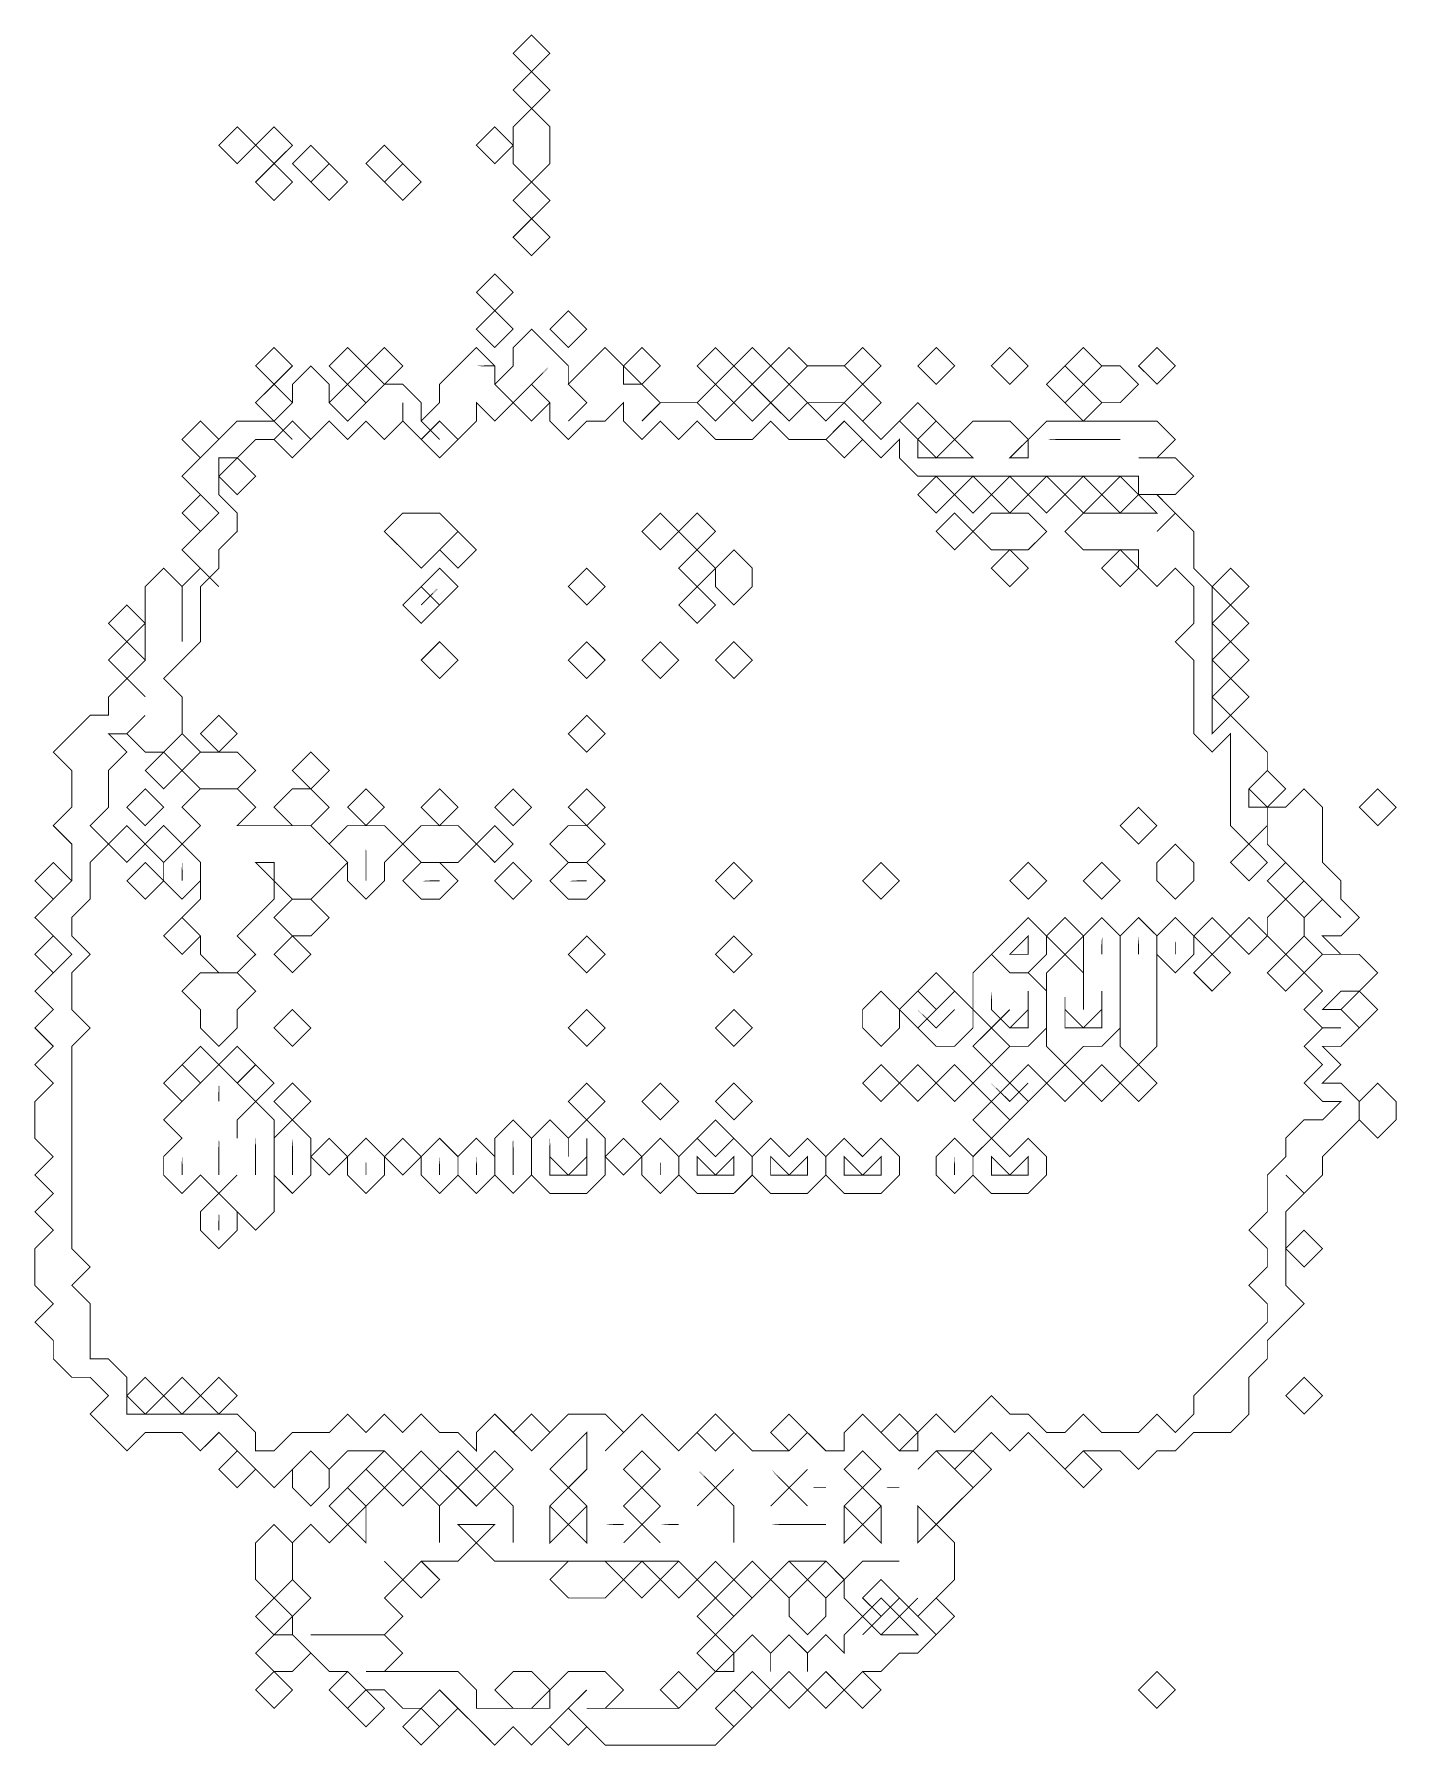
# Model space of a CAD drawing. Header units: metres. Extents: x 0 to 4952, y -4952 to 0.
# Drawn here: x 2151 to 2868, y -2849 to -1947 of the extents above; entities that cross this region are included whole.
import ezdxf

# ---------------------------------------------------------------- set-up
doc = ezdxf.new("R2010")
doc.units = ezdxf.units.M
for name, color, linetype in [('conductor', 1, 'Continuous'), ('dielectric', 8, 'Continuous'), ('substrate', 5, 'Continuous')]:
    doc.layers.add(name, color=color, linetype=linetype)

msp = doc.modelspace()

# ---------------------------------------------------------------- linework, layer by layer
at = {"layer": 'conductor', "const_width": 0.5}
for points in [[(2306.09, -2025.1)], [(2344.85, -2025.1)], [(2393.29, -2083.23)], [(2422.36, -2121.99), (2412.67, -2131.68), (2402.98, -2141.37), (2393.29, -2151.06), (2383.61, -2141.37), (2383.61, -2151.06), (2373.92, -2160.75), (2364.23, -2151.06), (2354.54, -2160.75), (2344.85, -2151.06), (2344.85, -2141.37), (2344.85, -2151.06), (2335.16, -2160.75), (2325.47, -2151.06), (2315.78, -2160.75), (2306.09, -2151.06), (2296.4, -2160.75), (2286.71, -2151.06), (2277.02, -2160.75), (2267.33, -2160.75), (2257.64, -2170.44), (2247.95, -2170.44), (2247.95, -2180.13), (2247.95, -2189.82), (2257.64, -2199.51), (2257.64, -2209.2), (2247.95, -2218.88), (2247.95, -2228.57), (2238.26, -2238.26), (2238.26, -2247.95), (2238.26, -2257.64), (2238.26, -2267.33), (2228.57, -2277.02), (2218.88, -2286.71), (2228.57, -2296.4), (2228.57, -2306.09), (2228.57, -2315.78), (2218.88, -2325.47), (2209.2, -2325.47), (2199.51, -2315.78), (2209.2, -2306.09), (2199.51, -2315.78), (2189.82, -2315.78), (2199.51, -2325.47), (2189.82, -2335.16), (2189.82, -2344.85), (2189.82, -2354.54), (2180.13, -2364.23), (2189.82, -2373.92), (2180.13, -2383.61), (2180.13, -2393.29), (2180.13, -2402.98), (2170.44, -2412.67), (2170.44, -2422.36), (2180.13, -2432.05), (2170.44, -2441.74), (2170.44, -2451.43), (2170.44, -2461.12), (2180.13, -2470.81), (2170.44, -2480.5), (2170.44, -2490.19), (2170.44, -2499.88), (2170.44, -2509.57), (2170.44, -2519.26), (2170.44, -2528.95), (2170.44, -2538.64), (2170.44, -2548.33), (2170.44, -2558.02), (2170.44, -2567.71), (2170.44, -2577.39), (2170.44, -2587.08), (2180.13, -2596.77), (2170.44, -2606.46), (2180.13, -2616.15), (2180.13, -2625.84), (2180.13, -2635.53), (2180.13, -2645.22), (2189.82, -2645.22), (2199.51, -2654.91), (2199.51, -2664.6), (2199.51, -2674.29), (2209.2, -2674.29), (2218.88, -2674.29), (2228.57, -2674.29), (2238.26, -2674.29), (2247.95, -2674.29), (2257.64, -2674.29), (2267.33, -2683.98), (2267.33, -2693.67), (2277.02, -2693.67), (2286.71, -2683.98), (2296.4, -2683.98), (2306.09, -2683.98), (2315.78, -2674.29), (2325.47, -2683.98), (2335.16, -2674.29), (2344.85, -2683.98), (2354.54, -2674.29), (2364.23, -2683.98), (2373.92, -2683.98), (2383.61, -2693.67), (2383.61, -2683.98), (2393.29, -2674.29), (2402.98, -2683.98), (2412.67, -2693.67), (2422.36, -2683.98), (2432.05, -2674.29), (2441.74, -2674.29), (2451.43, -2674.29), (2461.12, -2683.98), (2451.43, -2693.67), (2461.12, -2683.98), (2470.81, -2674.29), (2480.5, -2683.98), (2490.19, -2693.67), (2499.88, -2683.98), (2509.57, -2693.67), (2519.26, -2683.98), (2528.95, -2693.67), (2538.64, -2693.67), (2548.33, -2693.67), (2558.02, -2683.98), (2567.71, -2693.67), (2577.39, -2693.67), (2577.39, -2683.98), (2587.08, -2674.29), (2596.77, -2683.98), (2606.46, -2693.67), (2616.15, -2693.67), (2616.15, -2683.98), (2625.84, -2674.29), (2635.53, -2683.98), (2645.22, -2674.29), (2654.91, -2664.6), (2664.6, -2674.29), (2674.29, -2674.29), (2683.98, -2683.98), (2693.67, -2683.98), (2703.36, -2674.29), (2713.05, -2683.98), (2722.74, -2683.98), (2732.43, -2683.98), (2742.12, -2674.29), (2751.8, -2683.98), (2761.49, -2674.29), (2761.49, -2664.6), (2771.18, -2654.91), (2780.87, -2645.22), (2790.56, -2635.53), (2800.25, -2625.84), (2800.25, -2616.15), (2790.56, -2606.46), (2800.25, -2596.77), (2800.25, -2587.08), (2790.56, -2577.39), (2800.25, -2567.71), (2800.25, -2558.02), (2800.25, -2548.33), (2809.94, -2538.64), (2809.94, -2528.95), (2819.63, -2519.26), (2829.32, -2519.26), (2839.01, -2509.57), (2829.32, -2509.57), (2819.63, -2499.88), (2829.32, -2490.19), (2819.63, -2480.5), (2829.32, -2470.81), (2839.01, -2470.81), (2829.32, -2470.81), (2819.63, -2461.12), (2829.32, -2451.43), (2819.63, -2441.74), (2829.32, -2432.05), (2839.01, -2432.05), (2829.32, -2432.05), (2819.63, -2422.36), (2819.63, -2412.67), (2829.32, -2402.98), (2839.01, -2412.67), (2829.32, -2402.98), (2819.63, -2393.29), (2809.94, -2383.61), (2800.25, -2373.92), (2800.25, -2364.23), (2800.25, -2354.54), (2800.25, -2364.23), (2790.56, -2373.92), (2780.87, -2364.23), (2780.87, -2354.54), (2780.87, -2344.85), (2780.87, -2335.16), (2780.87, -2325.47), (2780.87, -2315.78), (2771.18, -2325.47), (2761.49, -2315.78), (2761.49, -2306.09), (2761.49, -2296.4), (2761.49, -2286.71), (2761.49, -2277.02), (2751.8, -2267.33), (2761.49, -2257.64), (2761.49, -2247.95), (2761.49, -2238.26), (2751.8, -2228.57), (2742.12, -2238.26), (2732.43, -2228.57), (2732.43, -2218.88), (2722.74, -2218.88), (2713.05, -2218.88), (2703.36, -2218.88), (2693.67, -2209.2), (2703.36, -2199.51), (2713.05, -2199.51), (2722.74, -2199.51), (2732.43, -2199.51), (2742.12, -2199.51), (2732.43, -2189.82), (2732.43, -2180.13), (2722.74, -2180.13), (2713.05, -2180.13), (2703.36, -2180.13), (2693.67, -2180.13), (2683.98, -2180.13), (2674.29, -2180.13), (2664.6, -2180.13), (2654.91, -2180.13), (2645.22, -2180.13), (2635.53, -2180.13), (2625.84, -2180.13), (2616.15, -2180.13), (2606.46, -2170.44), (2606.46, -2160.75), (2596.77, -2170.44), (2587.08, -2160.75), (2577.39, -2151.06), (2567.71, -2160.75), (2558.02, -2160.75), (2548.33, -2160.75), (2538.64, -2151.06), (2528.95, -2160.75), (2519.26, -2160.75), (2509.57, -2160.75), (2499.88, -2151.06), (2490.19, -2160.75), (2480.5, -2151.06), (2470.81, -2160.75), (2461.12, -2151.06), (2461.12, -2141.37), (2451.43, -2151.06), (2441.74, -2151.06), (2432.05, -2160.75), (2422.36, -2151.06), (2422.36, -2141.37), (2412.67, -2131.68)], [(2383.61, -2121.99), (2393.29, -2121.99)], [(2402.98, -2141.37), (2412.67, -2131.68), (2422.36, -2141.37), (2412.67, -2151.06)], [(2277.02, -2160.75), (2286.71, -2151.06), (2296.4, -2160.75), (2286.71, -2170.44)], [(2354.54, -2160.75), (2364.23, -2151.06), (2373.92, -2160.75), (2364.23, -2170.44)], [(2567.71, -2160.75), (2577.39, -2151.06), (2587.08, -2160.75), (2577.39, -2170.44)], [(2625.84, -2160.75)], [(2645.22, -2160.75)], [(2664.6, -2160.75)], [(2683.98, -2160.75), (2693.67, -2160.75), (2703.36, -2160.75), (2713.05, -2160.75), (2722.74, -2160.75), (2713.05, -2160.75), (2703.36, -2160.75), (2693.67, -2160.75)], [(2742.12, -2160.75)], [(2247.95, -2180.13), (2257.64, -2170.44), (2267.33, -2180.13), (2257.64, -2189.82)], [(2616.15, -2189.82), (2625.84, -2180.13), (2635.53, -2189.82), (2625.84, -2199.51)], [(2635.53, -2189.82), (2645.22, -2180.13), (2654.91, -2189.82), (2645.22, -2199.51)], [(2654.91, -2189.82), (2664.6, -2180.13), (2674.29, -2189.82), (2664.6, -2199.51)], [(2674.29, -2189.82), (2683.98, -2180.13), (2693.67, -2189.82), (2683.98, -2199.51)], [(2693.67, -2189.82), (2703.36, -2180.13), (2713.05, -2189.82), (2703.36, -2199.51)], [(2713.05, -2189.82), (2722.74, -2180.13), (2732.43, -2189.82), (2722.74, -2199.51)], [(2335.16, -2209.2), (2344.85, -2199.51), (2354.54, -2199.51), (2364.23, -2199.51), (2373.92, -2209.2), (2364.23, -2218.88), (2354.54, -2228.57), (2344.85, -2218.88)], [(2470.81, -2209.2), (2480.5, -2199.51), (2490.19, -2209.2), (2480.5, -2218.88)], [(2490.19, -2209.2), (2499.88, -2199.51), (2509.57, -2209.2), (2499.88, -2218.88)], [(2625.84, -2209.2), (2635.53, -2199.51), (2645.22, -2209.2), (2635.53, -2218.88)], [(2645.22, -2209.2), (2654.91, -2199.51), (2664.6, -2199.51), (2674.29, -2199.51), (2683.98, -2209.2), (2674.29, -2218.88), (2664.6, -2218.88), (2654.91, -2218.88)], [(2364.23, -2218.88), (2373.92, -2209.2), (2383.61, -2218.88), (2373.92, -2228.57)], [(2490.19, -2228.57), (2499.88, -2218.88), (2509.57, -2228.57), (2499.88, -2238.26)], [(2509.57, -2228.57), (2519.26, -2218.88), (2528.95, -2228.57), (2528.95, -2238.26), (2519.26, -2247.95), (2509.57, -2238.26)], [(2654.91, -2228.57), (2664.6, -2218.88), (2674.29, -2228.57), (2664.6, -2238.26)], [(2713.05, -2228.57), (2722.74, -2218.88), (2732.43, -2228.57), (2722.74, -2238.26)], [(2354.54, -2238.26), (2364.23, -2228.57), (2373.92, -2238.26), (2364.23, -2247.95)], [(2432.05, -2238.26), (2441.74, -2228.57), (2451.43, -2238.26), (2441.74, -2247.95)], [(2344.85, -2247.95), (2354.54, -2238.26), (2364.23, -2247.95), (2354.54, -2257.64)], [(2490.19, -2247.95), (2499.88, -2238.26), (2509.57, -2247.95), (2499.88, -2257.64)], [(2780.87, -2238.26)], [(2354.54, -2277.02), (2364.23, -2267.33), (2373.92, -2277.02), (2364.23, -2286.71)], [(2432.05, -2277.02), (2441.74, -2267.33), (2451.43, -2277.02), (2441.74, -2286.71)], [(2470.81, -2277.02), (2480.5, -2267.33), (2490.19, -2277.02), (2480.5, -2286.71)], [(2509.57, -2277.02), (2519.26, -2267.33), (2528.95, -2277.02), (2519.26, -2286.71)], [(2238.26, -2315.78), (2247.95, -2306.09), (2257.64, -2315.78), (2247.95, -2325.47)], [(2432.05, -2315.78), (2441.74, -2306.09), (2451.43, -2315.78), (2441.74, -2325.47)], [(2218.88, -2325.47), (2228.57, -2315.78), (2238.26, -2325.47), (2228.57, -2335.16)], [(2209.2, -2335.16), (2218.88, -2325.47), (2228.57, -2335.16), (2218.88, -2344.85)], [(2228.57, -2335.16), (2238.26, -2325.47), (2247.95, -2325.47), (2257.64, -2325.47), (2267.33, -2335.16), (2257.64, -2344.85), (2247.95, -2344.85), (2238.26, -2344.85)], [(2286.71, -2335.16), (2296.4, -2325.47), (2306.09, -2335.16), (2296.4, -2344.85)], [(2199.51, -2354.54), (2209.2, -2344.85), (2218.88, -2354.54), (2209.2, -2364.23)], [(2228.57, -2354.54), (2238.26, -2344.85), (2247.95, -2344.85), (2257.64, -2344.85), (2267.33, -2354.54), (2257.64, -2364.23), (2267.33, -2364.23), (2277.02, -2364.23), (2286.71, -2364.23), (2296.4, -2364.23), (2306.09, -2373.92), (2315.78, -2383.61), (2306.09, -2393.29), (2296.4, -2402.98), (2286.71, -2402.98), (2277.02, -2393.29), (2277.02, -2383.61), (2267.33, -2383.61), (2277.02, -2393.29), (2277.02, -2402.98), (2267.33, -2412.67), (2257.64, -2422.36), (2267.33, -2432.05), (2257.64, -2441.74), (2247.95, -2441.74), (2238.26, -2432.05), (2238.26, -2422.36), (2228.57, -2412.67), (2238.26, -2402.98), (2238.26, -2393.29), (2238.26, -2383.61), (2228.57, -2373.92), (2238.26, -2364.23)], [(2277.02, -2354.54), (2286.71, -2344.85), (2296.4, -2344.85), (2306.09, -2354.54), (2296.4, -2364.23), (2286.71, -2364.23)], [(2315.78, -2354.54), (2325.47, -2344.85), (2335.16, -2354.54), (2325.47, -2364.23)], [(2354.54, -2354.54), (2364.23, -2344.85), (2373.92, -2354.54), (2364.23, -2364.23)], [(2393.29, -2354.54), (2402.98, -2344.85), (2412.67, -2354.54), (2402.98, -2364.23)], [(2432.05, -2354.54), (2441.74, -2344.85), (2451.43, -2354.54), (2441.74, -2364.23)], [(2722.74, -2364.23), (2732.43, -2354.54), (2742.12, -2364.23), (2732.43, -2373.92)], [(2189.82, -2373.92), (2199.51, -2364.23), (2209.2, -2373.92), (2199.51, -2383.61)], [(2209.2, -2373.92), (2218.88, -2364.23), (2228.57, -2373.92), (2218.88, -2383.61)], [(2306.09, -2373.92), (2315.78, -2364.23), (2325.47, -2364.23), (2335.16, -2364.23), (2344.85, -2373.92), (2335.16, -2383.61), (2335.16, -2393.29), (2325.47, -2402.98), (2315.78, -2393.29), (2315.78, -2383.61)], [(2344.85, -2373.92), (2354.54, -2364.23), (2364.23, -2364.23), (2373.92, -2364.23), (2383.61, -2373.92), (2373.92, -2383.61), (2364.23, -2383.61), (2354.54, -2383.61)], [(2383.61, -2373.92), (2393.29, -2364.23), (2402.98, -2373.92), (2393.29, -2383.61)], [(2422.36, -2373.92), (2432.05, -2364.23), (2441.74, -2364.23), (2451.43, -2373.92), (2441.74, -2383.61), (2432.05, -2383.61)], [(2218.88, -2383.61), (2228.57, -2373.92), (2238.26, -2383.61), (2238.26, -2393.29), (2228.57, -2402.98), (2218.88, -2393.29)], [(2742.12, -2383.61), (2751.8, -2373.92), (2761.49, -2383.61), (2761.49, -2393.29), (2751.8, -2402.98), (2742.12, -2393.29)], [(2780.87, -2383.61), (2790.56, -2373.92), (2800.25, -2383.61), (2790.56, -2393.29)], [(2199.51, -2393.29), (2209.2, -2383.61), (2218.88, -2393.29), (2209.2, -2402.98)], [(2344.85, -2393.29), (2354.54, -2383.61), (2364.23, -2383.61), (2373.92, -2393.29), (2364.23, -2402.98), (2354.54, -2402.98)], [(2393.29, -2393.29), (2402.98, -2383.61), (2412.67, -2393.29), (2402.98, -2402.98)], [(2422.36, -2393.29), (2432.05, -2383.61), (2441.74, -2383.61), (2451.43, -2393.29), (2441.74, -2402.98), (2432.05, -2402.98)], [(2509.57, -2393.29), (2519.26, -2383.61), (2528.95, -2393.29), (2519.26, -2402.98)], [(2587.08, -2393.29), (2596.77, -2383.61), (2606.46, -2393.29), (2596.77, -2402.98)], [(2664.6, -2393.29), (2674.29, -2383.61), (2683.98, -2393.29), (2674.29, -2402.98)], [(2703.36, -2393.29), (2713.05, -2383.61), (2722.74, -2393.29), (2713.05, -2402.98)], [(2800.25, -2393.29), (2809.94, -2383.61), (2819.63, -2393.29), (2809.94, -2402.98)], [(2277.02, -2412.67), (2286.71, -2402.98), (2296.4, -2402.98), (2306.09, -2412.67), (2296.4, -2422.36), (2286.71, -2422.36)], [(2800.25, -2412.67), (2809.94, -2402.98), (2819.63, -2412.67), (2819.63, -2422.36), (2809.94, -2432.05), (2800.25, -2422.36)], [(2218.88, -2422.36), (2228.57, -2412.67), (2238.26, -2422.36), (2228.57, -2432.05)], [(2664.6, -2422.36), (2674.29, -2412.67), (2683.98, -2422.36), (2683.98, -2432.05), (2674.29, -2441.74), (2664.6, -2441.74), (2654.91, -2432.05)], [(2683.98, -2422.36), (2693.67, -2412.67), (2703.36, -2422.36), (2693.67, -2432.05)], [(2703.36, -2422.36), (2713.05, -2412.67), (2722.74, -2422.36), (2722.74, -2432.05), (2722.74, -2441.74), (2722.74, -2451.43), (2722.74, -2461.12), (2722.74, -2470.81), (2713.05, -2480.5), (2703.36, -2480.5), (2693.67, -2490.19), (2683.98, -2480.5), (2683.98, -2470.81), (2683.98, -2461.12), (2683.98, -2451.43), (2683.98, -2441.74), (2693.67, -2432.05), (2703.36, -2441.74), (2703.36, -2451.43), (2703.36, -2461.12), (2703.36, -2451.43), (2703.36, -2441.74), (2703.36, -2432.05)], [(2722.74, -2422.36), (2732.43, -2412.67), (2742.12, -2422.36), (2742.12, -2432.05), (2742.12, -2441.74), (2742.12, -2451.43), (2742.12, -2461.12), (2742.12, -2470.81), (2742.12, -2480.5), (2732.43, -2490.19), (2722.74, -2480.5), (2722.74, -2470.81), (2722.74, -2461.12), (2722.74, -2451.43), (2722.74, -2441.74), (2722.74, -2432.05)], [(2742.12, -2422.36), (2751.8, -2412.67), (2761.49, -2422.36), (2761.49, -2432.05), (2751.8, -2441.74), (2742.12, -2432.05)], [(2761.49, -2422.36), (2771.18, -2412.67), (2780.87, -2422.36), (2771.18, -2432.05)], [(2780.87, -2422.36), (2790.56, -2412.67), (2800.25, -2422.36), (2790.56, -2432.05)], [(2277.02, -2432.05), (2286.71, -2422.36), (2296.4, -2432.05), (2286.71, -2441.74)], [(2432.05, -2432.05), (2441.74, -2422.36), (2451.43, -2432.05), (2441.74, -2441.74)], [(2509.57, -2432.05), (2519.26, -2422.36), (2528.95, -2432.05), (2519.26, -2441.74)], [(2645.22, -2441.74), (2654.91, -2432.05), (2664.6, -2441.74), (2674.29, -2441.74), (2683.98, -2451.43), (2683.98, -2461.12), (2683.98, -2470.81), (2674.29, -2480.5), (2664.6, -2480.5), (2654.91, -2470.81), (2664.6, -2461.12), (2654.91, -2470.81), (2645.22, -2461.12), (2645.22, -2451.43)], [(2761.49, -2441.74), (2771.18, -2432.05), (2780.87, -2441.74), (2771.18, -2451.43)], [(2800.25, -2441.74), (2809.94, -2432.05), (2819.63, -2441.74), (2809.94, -2451.43)], [(2228.57, -2451.43), (2238.26, -2441.74), (2247.95, -2441.74), (2257.64, -2441.74), (2267.33, -2451.43), (2257.64, -2461.12), (2257.64, -2470.81), (2247.95, -2480.5), (2238.26, -2470.81), (2238.26, -2461.12)], [(2616.15, -2451.43), (2625.84, -2441.74), (2635.53, -2451.43), (2625.84, -2461.12)], [(2587.08, -2461.12), (2596.77, -2451.43), (2606.46, -2461.12), (2606.46, -2470.81), (2596.77, -2480.5), (2587.08, -2470.81)], [(2606.46, -2461.12), (2616.15, -2451.43), (2625.84, -2461.12), (2616.15, -2470.81)], [(2625.84, -2461.12), (2635.53, -2451.43), (2645.22, -2461.12), (2645.22, -2470.81), (2635.53, -2480.5), (2625.84, -2480.5), (2616.15, -2470.81)], [(2277.02, -2470.81), (2286.71, -2461.12), (2296.4, -2470.81), (2286.71, -2480.5)], [(2432.05, -2470.81), (2441.74, -2461.12), (2451.43, -2470.81), (2441.74, -2480.5)], [(2509.57, -2470.81), (2519.26, -2461.12), (2528.95, -2470.81), (2519.26, -2480.5)], [(2645.22, -2480.5), (2654.91, -2470.81), (2664.6, -2480.5), (2654.91, -2490.19)], [(2228.57, -2490.19), (2238.26, -2480.5), (2247.95, -2490.19), (2238.26, -2499.88)], [(2247.95, -2490.19), (2257.64, -2480.5), (2267.33, -2490.19), (2257.64, -2499.88)], [(2238.26, -2499.88), (2247.95, -2490.19), (2257.64, -2499.88), (2267.33, -2509.57), (2257.64, -2519.26), (2257.64, -2528.95), (2257.64, -2519.26), (2267.33, -2509.57), (2277.02, -2519.26), (2277.02, -2528.95), (2277.02, -2538.64), (2277.02, -2548.33), (2277.02, -2558.02), (2277.02, -2567.71), (2267.33, -2577.39), (2257.64, -2567.71), (2247.95, -2558.02), (2257.64, -2548.33), (2247.95, -2558.02), (2238.26, -2548.33), (2228.57, -2558.02), (2218.88, -2548.33), (2218.88, -2538.64), (2228.57, -2528.95), (2218.88, -2519.26), (2228.57, -2509.57)], [(2218.88, -2499.88), (2228.57, -2490.19), (2238.26, -2499.88), (2228.57, -2509.57)], [(2257.64, -2499.88), (2267.33, -2490.19), (2277.02, -2499.88), (2267.33, -2509.57)], [(2587.08, -2499.88), (2596.77, -2490.19), (2606.46, -2499.88), (2596.77, -2509.57)], [(2606.46, -2499.88), (2616.15, -2490.19), (2625.84, -2499.88), (2616.15, -2509.57)], [(2625.84, -2499.88), (2635.53, -2490.19), (2645.22, -2499.88), (2635.53, -2509.57)], [(2645.22, -2499.88), (2654.91, -2490.19), (2664.6, -2499.88), (2654.91, -2509.57)], [(2664.6, -2499.88), (2674.29, -2490.19), (2683.98, -2499.88), (2674.29, -2509.57)], [(2683.98, -2499.88), (2693.67, -2490.19), (2703.36, -2499.88), (2693.67, -2509.57)], [(2703.36, -2499.88), (2713.05, -2490.19), (2722.74, -2499.88), (2713.05, -2509.57)], [(2722.74, -2499.88), (2732.43, -2490.19), (2742.12, -2499.88), (2732.43, -2509.57)], [(2277.02, -2509.57), (2286.71, -2499.88), (2296.4, -2509.57), (2286.71, -2519.26)], [(2432.05, -2509.57), (2441.74, -2499.88), (2451.43, -2509.57), (2441.74, -2519.26)], [(2470.81, -2509.57), (2480.5, -2499.88), (2490.19, -2509.57), (2480.5, -2519.26)], [(2509.57, -2509.57), (2519.26, -2499.88), (2528.95, -2509.57), (2519.26, -2519.26)], [(2654.91, -2509.57), (2664.6, -2499.88), (2674.29, -2509.57), (2664.6, -2519.26)], [(2645.22, -2519.26), (2654.91, -2509.57), (2664.6, -2519.26), (2654.91, -2528.95)], [(2277.02, -2528.95), (2286.71, -2519.26), (2296.4, -2528.95), (2296.4, -2538.64), (2296.4, -2548.33), (2286.71, -2558.02), (2277.02, -2548.33), (2277.02, -2538.64)], [(2393.29, -2528.95), (2402.98, -2519.26), (2412.67, -2528.95), (2412.67, -2538.64), (2412.67, -2548.33), (2402.98, -2558.02), (2393.29, -2548.33), (2393.29, -2538.64)], [(2412.67, -2528.95), (2422.36, -2519.26), (2432.05, -2528.95), (2432.05, -2538.64), (2432.05, -2528.95), (2441.74, -2519.26), (2451.43, -2528.95), (2451.43, -2538.64), (2451.43, -2548.33), (2441.74, -2558.02), (2432.05, -2558.02), (2422.36, -2558.02), (2412.67, -2548.33), (2412.67, -2538.64)], [(2499.88, -2528.95), (2509.57, -2519.26), (2519.26, -2528.95), (2509.57, -2538.64)], [(2296.4, -2538.64), (2306.09, -2528.95), (2315.78, -2538.64), (2306.09, -2548.33)], [(2315.78, -2538.64), (2325.47, -2528.95), (2335.16, -2538.64), (2335.16, -2548.33), (2325.47, -2558.02), (2315.78, -2548.33)], [(2335.16, -2538.64), (2344.85, -2528.95), (2354.54, -2538.64), (2344.85, -2548.33)], [(2354.54, -2538.64), (2364.23, -2528.95), (2373.92, -2538.64), (2373.92, -2548.33), (2364.23, -2558.02), (2354.54, -2548.33)], [(2373.92, -2538.64), (2383.61, -2528.95), (2393.29, -2538.64), (2393.29, -2548.33), (2383.61, -2558.02), (2373.92, -2548.33)], [(2451.43, -2538.64), (2461.12, -2528.95), (2470.81, -2538.64), (2461.12, -2548.33)], [(2470.81, -2538.64), (2480.5, -2528.95), (2490.19, -2538.64), (2490.19, -2548.33), (2480.5, -2558.02), (2470.81, -2548.33)], [(2490.19, -2538.64), (2499.88, -2528.95), (2509.57, -2538.64), (2519.26, -2528.95), (2528.95, -2538.64), (2528.95, -2548.33), (2519.26, -2558.02), (2509.57, -2558.02), (2499.88, -2558.02), (2490.19, -2548.33)], [(2528.95, -2538.64), (2538.64, -2528.95), (2548.33, -2538.64), (2558.02, -2528.95), (2567.71, -2538.64), (2567.71, -2548.33), (2558.02, -2558.02), (2548.33, -2558.02), (2538.64, -2558.02), (2528.95, -2548.33)], [(2567.71, -2538.64), (2577.39, -2528.95), (2587.08, -2538.64), (2596.77, -2528.95), (2606.46, -2538.64), (2606.46, -2548.33), (2596.77, -2558.02), (2587.08, -2558.02), (2577.39, -2558.02), (2567.71, -2548.33)], [(2625.84, -2538.64), (2635.53, -2528.95), (2645.22, -2538.64), (2645.22, -2548.33), (2635.53, -2558.02), (2625.84, -2548.33)], [(2645.22, -2538.64), (2654.91, -2528.95), (2664.6, -2538.64), (2674.29, -2528.95), (2683.98, -2538.64), (2683.98, -2548.33), (2674.29, -2558.02), (2664.6, -2558.02), (2654.91, -2558.02), (2645.22, -2548.33)], [(2238.26, -2567.71), (2247.95, -2558.02), (2257.64, -2567.71), (2257.64, -2577.39), (2247.95, -2587.08), (2238.26, -2577.39)], [(2199.51, -2664.6), (2209.2, -2654.91), (2218.88, -2664.6), (2209.2, -2674.29)], [(2218.88, -2664.6), (2228.57, -2654.91), (2238.26, -2664.6), (2228.57, -2674.29)], [(2238.26, -2664.6), (2247.95, -2654.91), (2257.64, -2664.6), (2247.95, -2674.29)], [(2402.98, -2683.98), (2412.67, -2674.29), (2422.36, -2683.98), (2412.67, -2693.67)], [(2499.88, -2683.98), (2509.57, -2674.29), (2519.26, -2683.98), (2509.57, -2693.67)], [(2538.64, -2683.98), (2548.33, -2674.29), (2558.02, -2683.98), (2548.33, -2693.67)], [(2596.77, -2683.98), (2606.46, -2674.29), (2616.15, -2683.98), (2606.46, -2693.67)], [(2364.23, -2713.05)], [(2412.67, -2713.05)], [(2451.43, -2713.05)], [(2490.19, -2713.05)], [(2528.95, -2713.05)], [(2558.02, -2713.05), (2567.71, -2713.05)], [(2596.77, -2713.05), (2606.46, -2713.05)], [(2625.84, -2713.05)], [(2373.92, -2732.43), (2383.61, -2742.12), (2373.92, -2751.8), (2364.23, -2751.8), (2354.54, -2751.8), (2344.85, -2761.49), (2335.16, -2751.8), (2344.85, -2761.49), (2335.16, -2771.18), (2344.85, -2780.87), (2335.16, -2790.56), (2325.47, -2790.56), (2315.78, -2790.56), (2306.09, -2790.56), (2296.4, -2790.56), (2306.09, -2790.56), (2315.78, -2790.56), (2325.47, -2790.56), (2335.16, -2790.56), (2344.85, -2800.25), (2335.16, -2809.94), (2325.47, -2809.94), (2335.16, -2809.94), (2344.85, -2809.94), (2354.54, -2809.94), (2364.23, -2809.94), (2373.92, -2809.94), (2383.61, -2819.63), (2383.61, -2829.32), (2393.29, -2829.32), (2402.98, -2829.32), (2412.67, -2829.32), (2422.36, -2829.32), (2422.36, -2819.63), (2432.05, -2809.94), (2441.74, -2809.94), (2451.43, -2809.94), (2461.12, -2819.63), (2451.43, -2829.32), (2441.74, -2829.32), (2451.43, -2829.32), (2461.12, -2829.32), (2470.81, -2829.32), (2480.5, -2829.32), (2490.19, -2829.32), (2499.88, -2819.63), (2509.57, -2809.94), (2519.26, -2809.94), (2519.26, -2800.25), (2528.95, -2790.56), (2538.64, -2800.25), (2538.64, -2809.94), (2538.64, -2800.25), (2548.33, -2790.56), (2558.02, -2800.25), (2558.02, -2809.94), (2558.02, -2800.25), (2567.71, -2790.56), (2577.39, -2800.25), (2577.39, -2790.56), (2587.08, -2780.87), (2596.77, -2790.56), (2606.46, -2790.56), (2616.15, -2790.56), (2606.46, -2780.87), (2616.15, -2771.18), (2606.46, -2780.87), (2596.77, -2771.18), (2587.08, -2780.87), (2577.39, -2771.18), (2577.39, -2761.49), (2587.08, -2751.8), (2596.77, -2751.8), (2606.46, -2751.8), (2596.77, -2751.8), (2587.08, -2751.8), (2577.39, -2761.49), (2567.71, -2751.8), (2558.02, -2751.8), (2548.33, -2751.8), (2538.64, -2761.49), (2528.95, -2751.8), (2519.26, -2761.49), (2509.57, -2751.8), (2499.88, -2761.49), (2490.19, -2751.8), (2480.5, -2751.8), (2470.81, -2751.8), (2461.12, -2751.8), (2451.43, -2751.8), (2441.74, -2751.8), (2432.05, -2751.8), (2422.36, -2751.8), (2412.67, -2751.8), (2402.98, -2751.8), (2393.29, -2751.8), (2383.61, -2742.12), (2393.29, -2732.43), (2383.61, -2732.43)], [(2335.16, -2732.43)], [(2354.54, -2732.43)], [(2412.67, -2732.43)], [(2451.43, -2732.43), (2461.12, -2732.43)], [(2480.5, -2732.43), (2490.19, -2732.43)], [(2509.57, -2732.43)], [(2538.64, -2732.43), (2548.33, -2732.43), (2558.02, -2732.43), (2567.71, -2732.43), (2558.02, -2732.43), (2548.33, -2732.43)], [(2606.46, -2732.43)], [(2296.4, -2751.8)], [(2315.78, -2751.8)], [(2344.85, -2761.49), (2354.54, -2751.8), (2364.23, -2761.49), (2354.54, -2771.18)], [(2422.36, -2761.49), (2432.05, -2751.8), (2441.74, -2751.8), (2451.43, -2751.8), (2461.12, -2761.49), (2451.43, -2771.18), (2441.74, -2771.18), (2432.05, -2771.18)], [(2461.12, -2761.49), (2470.81, -2751.8), (2480.5, -2761.49), (2470.81, -2771.18)], [(2480.5, -2761.49), (2490.19, -2751.8), (2499.88, -2761.49), (2490.19, -2771.18)], [(2499.88, -2761.49), (2509.57, -2751.8), (2519.26, -2761.49), (2509.57, -2771.18)], [(2519.26, -2761.49), (2528.95, -2751.8), (2538.64, -2761.49), (2528.95, -2771.18)], [(2538.64, -2761.49), (2548.33, -2751.8), (2558.02, -2761.49), (2548.33, -2771.18)], [(2558.02, -2761.49), (2567.71, -2751.8), (2577.39, -2761.49), (2567.71, -2771.18)], [(2509.57, -2771.18), (2519.26, -2761.49), (2528.95, -2771.18), (2519.26, -2780.87)], [(2548.33, -2771.18), (2558.02, -2761.49), (2567.71, -2771.18), (2567.71, -2780.87), (2558.02, -2790.56), (2548.33, -2780.87)], [(2306.09, -2771.18)], [(2499.88, -2780.87), (2509.57, -2771.18), (2519.26, -2780.87), (2509.57, -2790.56)], [(2587.08, -2780.87), (2596.77, -2771.18), (2606.46, -2780.87), (2596.77, -2790.56)], [(2499.88, -2800.25), (2509.57, -2790.56), (2519.26, -2800.25), (2509.57, -2809.94)], [(2393.29, -2819.63), (2402.98, -2809.94), (2412.67, -2809.94), (2422.36, -2819.63), (2412.67, -2829.32), (2402.98, -2829.32)], [(2480.5, -2819.63), (2490.19, -2809.94), (2499.88, -2819.63), (2490.19, -2829.32)]]:
    msp.add_lwpolyline(points, close=True, dxfattribs=at)
at = {"layer": 'dielectric', "const_width": 0.5}
for points in [[(2402.98, -2112.3)], [(2422.36, -2112.3), (2432.05, -2121.99)], [(2354.54, -2121.99)], [(2373.92, -2121.99)], [(2354.54, -2141.37)], [(2654.91, -2151.06)], [(2693.67, -2151.06)], [(2732.43, -2151.06)], [(2209.2, -2393.29)], [(2335.16, -2819.63)]]:
    msp.add_lwpolyline(points, close=True, dxfattribs=at)
at = {"layer": 'substrate', "const_width": 0.5}
for points in [[(2402.98, -1957.27), (2412.67, -1947.58), (2422.36, -1957.27), (2412.67, -1966.96)], [(2402.98, -1976.65), (2412.67, -1966.96), (2422.36, -1976.65), (2412.67, -1986.34)], [(2402.98, -1996.03), (2412.67, -1986.34), (2422.36, -1996.03), (2422.36, -2005.72), (2422.36, -2015.41), (2412.67, -2025.1), (2402.98, -2015.41), (2402.98, -2005.72)], [(2247.95, -2005.72), (2257.64, -1996.03), (2267.33, -2005.72), (2257.64, -2015.41)], [(2267.33, -2005.72), (2277.02, -1996.03), (2286.71, -2005.72), (2277.02, -2015.41)], [(2383.61, -2005.72), (2393.29, -1996.03), (2402.98, -2005.72), (2393.29, -2015.41)], [(2286.71, -2015.41), (2296.4, -2005.72), (2306.09, -2015.41), (2296.4, -2025.1)], [(2325.47, -2015.41), (2335.16, -2005.72), (2344.85, -2015.41), (2335.16, -2025.1)], [(2267.33, -2025.1), (2277.02, -2015.41), (2286.71, -2025.1), (2277.02, -2034.79)], [(2296.4, -2025.1), (2306.09, -2015.41), (2315.78, -2025.1), (2306.09, -2034.79)], [(2335.16, -2025.1), (2344.85, -2015.41), (2354.54, -2025.1), (2344.85, -2034.79)], [(2402.98, -2034.79), (2412.67, -2025.1), (2422.36, -2034.79), (2412.67, -2044.47)], [(2402.98, -2054.16), (2412.67, -2044.47), (2422.36, -2054.16), (2412.67, -2063.85)], [(2383.61, -2083.23), (2393.29, -2073.54), (2402.98, -2083.23), (2393.29, -2092.92)], [(2383.61, -2102.61), (2393.29, -2092.92), (2402.98, -2102.61), (2393.29, -2112.3)], [(2422.36, -2102.61), (2432.05, -2092.92), (2441.74, -2102.61), (2432.05, -2112.3)], [(2402.98, -2112.3), (2412.67, -2102.61), (2422.36, -2112.3), (2432.05, -2121.99), (2432.05, -2131.68), (2441.74, -2141.37), (2432.05, -2151.06), (2441.74, -2141.37), (2432.05, -2131.68), (2441.74, -2121.99), (2451.43, -2112.3), (2461.12, -2121.99), (2461.12, -2131.68), (2470.81, -2131.68), (2480.5, -2141.37), (2470.81, -2151.06), (2480.5, -2141.37), (2490.19, -2141.37), (2499.88, -2141.37), (2509.57, -2151.06), (2519.26, -2141.37), (2528.95, -2151.06), (2538.64, -2141.37), (2548.33, -2151.06), (2558.02, -2141.37), (2567.71, -2151.06), (2577.39, -2141.37), (2587.08, -2151.06), (2596.77, -2160.75), (2606.46, -2151.06), (2616.15, -2160.75), (2616.15, -2170.44), (2625.84, -2170.44), (2635.53, -2170.44), (2645.22, -2170.44), (2635.53, -2160.75), (2645.22, -2151.06), (2654.91, -2151.06), (2664.6, -2151.06), (2674.29, -2160.75), (2664.6, -2170.44), (2674.29, -2170.44), (2674.29, -2160.75), (2683.98, -2151.06), (2693.67, -2151.06), (2703.36, -2151.06), (2713.05, -2151.06), (2722.74, -2151.06), (2732.43, -2151.06), (2742.12, -2151.06), (2751.8, -2160.75), (2742.12, -2170.44), (2732.43, -2170.44), (2742.12, -2170.44), (2751.8, -2170.44), (2761.49, -2180.13), (2751.8, -2189.82), (2742.12, -2189.82), (2732.43, -2189.82), (2742.12, -2189.82), (2751.8, -2199.51), (2742.12, -2209.2), (2751.8, -2199.51), (2761.49, -2209.2), (2761.49, -2218.88), (2761.49, -2228.57), (2771.18, -2238.26), (2771.18, -2247.95), (2771.18, -2257.64), (2771.18, -2267.33), (2771.18, -2277.02), (2771.18, -2286.71), (2771.18, -2296.4), (2771.18, -2306.09), (2771.18, -2315.78), (2780.87, -2306.09), (2790.56, -2315.78), (2800.25, -2325.47), (2800.25, -2335.16), (2790.56, -2344.85), (2790.56, -2354.54), (2800.25, -2354.54), (2809.94, -2354.54), (2819.63, -2344.85), (2829.32, -2354.54), (2829.32, -2364.23), (2829.32, -2373.92), (2829.32, -2383.61), (2839.01, -2393.29), (2839.01, -2402.98), (2848.7, -2412.67), (2839.01, -2422.36), (2829.32, -2422.36), (2839.01, -2432.05), (2848.7, -2432.05), (2858.39, -2441.74), (2848.7, -2451.43), (2839.01, -2451.43), (2829.32, -2461.12), (2839.01, -2461.12), (2848.7, -2470.81), (2839.01, -2480.5), (2829.32, -2480.5), (2839.01, -2490.19), (2829.32, -2499.88), (2839.01, -2499.88), (2848.7, -2509.57), (2848.7, -2519.26), (2839.01, -2528.95), (2829.32, -2538.64), (2829.32, -2548.33), (2819.63, -2558.02), (2809.94, -2548.33), (2819.63, -2558.02), (2809.94, -2567.71), (2809.94, -2577.39), (2809.94, -2587.08), (2809.94, -2596.77), (2809.94, -2606.46), (2819.63, -2616.15), (2809.94, -2625.84), (2800.25, -2635.53), (2800.25, -2645.22), (2790.56, -2654.91), (2790.56, -2664.6), (2790.56, -2674.29), (2780.87, -2683.98), (2771.18, -2683.98), (2761.49, -2683.98), (2751.8, -2693.67), (2742.12, -2693.67), (2732.43, -2703.36), (2722.74, -2693.67), (2713.05, -2693.67), (2703.36, -2693.67), (2693.67, -2703.36), (2683.98, -2693.67), (2674.29, -2683.98), (2664.6, -2693.67), (2654.91, -2683.98), (2645.22, -2693.67), (2635.53, -2693.67), (2625.84, -2693.67), (2616.15, -2703.36), (2625.84, -2693.67), (2635.53, -2703.36), (2645.22, -2713.05), (2635.53, -2722.74), (2625.84, -2732.43), (2616.15, -2722.74), (2616.15, -2732.43), (2616.15, -2742.12), (2625.84, -2732.43), (2635.53, -2742.12), (2635.53, -2751.8), (2635.53, -2761.49), (2625.84, -2771.18), (2616.15, -2780.87), (2606.46, -2771.18), (2596.77, -2761.49), (2587.08, -2771.18), (2596.77, -2780.87), (2587.08, -2790.56), (2596.77, -2780.87), (2606.46, -2771.18), (2616.15, -2780.87), (2625.84, -2790.56), (2616.15, -2800.25), (2606.46, -2800.25), (2596.77, -2809.94), (2587.08, -2809.94), (2577.39, -2819.63), (2567.71, -2809.94), (2558.02, -2819.63), (2548.33, -2809.94), (2538.64, -2819.63), (2528.95, -2809.94), (2519.26, -2819.63), (2509.57, -2829.32), (2519.26, -2839.01), (2509.57, -2848.7), (2499.88, -2848.7), (2490.19, -2848.7), (2480.5, -2848.7), (2470.81, -2848.7), (2461.12, -2848.7), (2451.43, -2848.7), (2441.74, -2839.01), (2432.05, -2829.32), (2441.74, -2819.63), (2432.05, -2829.32), (2422.36, -2839.01), (2412.67, -2848.7), (2402.98, -2839.01), (2393.29, -2848.7), (2383.61, -2839.01), (2373.92, -2829.32), (2364.23, -2819.63), (2354.54, -2829.32), (2344.85, -2829.32), (2335.16, -2819.63), (2325.47, -2819.63), (2315.78, -2809.94), (2306.09, -2809.94), (2296.4, -2800.25), (2286.71, -2790.56), (2286.71, -2780.87), (2296.4, -2771.18), (2286.71, -2761.49), (2286.71, -2751.8), (2286.71, -2742.12), (2296.4, -2732.43), (2306.09, -2742.12), (2315.78, -2732.43), (2325.47, -2742.12), (2325.47, -2732.43), (2325.47, -2722.74), (2335.16, -2713.05), (2344.85, -2722.74), (2354.54, -2713.05), (2364.23, -2722.74), (2364.23, -2732.43), (2364.23, -2742.12), (2364.23, -2732.43), (2364.23, -2722.74), (2373.92, -2713.05), (2383.61, -2722.74), (2393.29, -2713.05), (2402.98, -2722.74), (2402.98, -2732.43), (2402.98, -2742.12), (2402.98, -2732.43), (2402.98, -2722.74), (2393.29, -2713.05), (2402.98, -2703.36), (2393.29, -2693.67), (2383.61, -2703.36), (2373.92, -2693.67), (2364.23, -2703.36), (2354.54, -2693.67), (2344.85, -2703.36), (2335.16, -2693.67), (2325.47, -2693.67), (2315.78, -2693.67), (2306.09, -2703.36), (2296.4, -2693.67), (2286.71, -2703.36), (2277.02, -2713.05), (2267.33, -2703.36), (2257.64, -2693.67), (2247.95, -2683.98), (2238.26, -2693.67), (2228.57, -2683.98), (2218.88, -2683.98), (2209.2, -2683.98), (2199.51, -2693.67), (2189.82, -2683.98), (2180.13, -2674.29), (2189.82, -2664.6), (2180.13, -2654.91), (2170.44, -2654.91), (2160.75, -2645.22), (2160.75, -2635.53), (2151.06, -2625.84), (2160.75, -2616.15), (2151.06, -2606.46), (2151.06, -2596.77), (2151.06, -2587.08), (2160.75, -2577.39), (2151.06, -2567.71), (2160.75, -2558.02), (2151.06, -2548.33), (2160.75, -2538.64), (2151.06, -2528.95), (2151.06, -2519.26), (2151.06, -2509.57), (2160.75, -2499.88), (2151.06, -2490.19), (2160.75, -2480.5), (2151.06, -2470.81), (2160.75, -2461.12), (2151.06, -2451.43), (2160.75, -2441.74), (2170.44, -2432.05), (2160.75, -2422.36), (2151.06, -2412.67), (2160.75, -2402.98), (2170.44, -2393.29), (2170.44, -2383.61), (2170.44, -2373.92), (2160.75, -2364.23), (2170.44, -2354.54), (2170.44, -2344.85), (2170.44, -2335.16), (2160.75, -2325.47), (2170.44, -2315.78), (2180.13, -2306.09), (2189.82, -2306.09), (2189.82, -2296.4), (2199.51, -2286.71), (2209.2, -2296.4), (2199.51, -2286.71), (2209.2, -2277.02), (2209.2, -2267.33), (2209.2, -2257.64), (2209.2, -2247.95), (2209.2, -2238.26), (2218.88, -2228.57), (2228.57, -2238.26), (2228.57, -2247.95), (2228.57, -2257.64), (2228.57, -2267.33), (2228.57, -2257.64), (2228.57, -2247.95), (2228.57, -2238.26), (2238.26, -2228.57), (2247.95, -2238.26), (2238.26, -2228.57), (2228.57, -2218.88), (2238.26, -2209.2), (2247.95, -2199.51), (2238.26, -2189.82), (2228.57, -2180.13), (2238.26, -2170.44), (2247.95, -2160.75), (2257.64, -2151.06), (2267.33, -2151.06), (2277.02, -2151.06), (2286.71, -2160.75), (2277.02, -2151.06), (2286.71, -2141.37), (2286.71, -2131.68), (2296.4, -2121.99), (2306.09, -2131.68), (2306.09, -2141.37), (2315.78, -2151.06), (2325.47, -2141.37), (2335.16, -2131.68), (2344.85, -2131.68), (2354.54, -2141.37), (2354.54, -2151.06), (2364.23, -2160.75), (2354.54, -2151.06), (2364.23, -2141.37), (2364.23, -2131.68), (2373.92, -2121.99), (2383.61, -2112.3), (2393.29, -2121.99), (2393.29, -2131.68), (2402.98, -2141.37), (2393.29, -2131.68), (2402.98, -2121.99)], [(2267.33, -2121.99), (2277.02, -2112.3), (2286.71, -2121.99), (2277.02, -2131.68)], [(2306.09, -2121.99), (2315.78, -2112.3), (2325.47, -2121.99), (2315.78, -2131.68)], [(2325.47, -2121.99), (2335.16, -2112.3), (2344.85, -2121.99), (2335.16, -2131.68)], [(2461.12, -2121.99), (2470.81, -2112.3), (2480.5, -2121.99), (2470.81, -2131.68)], [(2499.88, -2121.99), (2509.57, -2112.3), (2519.26, -2121.99), (2509.57, -2131.68)], [(2519.26, -2121.99), (2528.95, -2112.3), (2538.64, -2121.99), (2528.95, -2131.68)], [(2538.64, -2121.99), (2548.33, -2112.3), (2558.02, -2121.99), (2548.33, -2131.68)], [(2577.39, -2121.99), (2587.08, -2112.3), (2596.77, -2121.99), (2587.08, -2131.68)], [(2616.15, -2121.99), (2625.84, -2112.3), (2635.53, -2121.99), (2625.84, -2131.68)], [(2654.91, -2121.99), (2664.6, -2112.3), (2674.29, -2121.99), (2664.6, -2131.68)], [(2693.67, -2121.99), (2703.36, -2112.3), (2713.05, -2121.99), (2703.36, -2131.68)], [(2732.43, -2121.99), (2742.12, -2112.3), (2751.8, -2121.99), (2742.12, -2131.68)], [(2528.95, -2131.68), (2538.64, -2121.99), (2548.33, -2131.68), (2538.64, -2141.37)], [(2548.33, -2131.68), (2558.02, -2121.99), (2567.71, -2121.99), (2577.39, -2121.99), (2587.08, -2131.68), (2577.39, -2141.37), (2567.71, -2141.37), (2558.02, -2141.37)], [(2683.98, -2131.68), (2693.67, -2121.99), (2703.36, -2131.68), (2693.67, -2141.37)], [(2703.36, -2131.68), (2713.05, -2121.99), (2722.74, -2121.99), (2732.43, -2131.68), (2722.74, -2141.37), (2713.05, -2141.37)], [(2267.33, -2141.37), (2277.02, -2131.68), (2286.71, -2141.37), (2277.02, -2151.06)], [(2306.09, -2141.37), (2315.78, -2131.68), (2325.47, -2141.37), (2315.78, -2151.06)], [(2499.88, -2141.37), (2509.57, -2131.68), (2519.26, -2141.37), (2509.57, -2151.06)], [(2519.26, -2141.37), (2528.95, -2131.68), (2538.64, -2141.37), (2528.95, -2151.06)], [(2538.64, -2141.37), (2548.33, -2131.68), (2558.02, -2141.37), (2548.33, -2151.06)], [(2577.39, -2141.37), (2587.08, -2131.68), (2596.77, -2141.37), (2587.08, -2151.06)], [(2693.67, -2141.37), (2703.36, -2131.68), (2713.05, -2141.37), (2703.36, -2151.06)], [(2606.46, -2151.06), (2616.15, -2141.37), (2625.84, -2151.06), (2616.15, -2160.75)], [(2228.57, -2160.75), (2238.26, -2151.06), (2247.95, -2160.75), (2238.26, -2170.44)], [(2616.15, -2160.75), (2625.84, -2151.06), (2635.53, -2160.75), (2625.84, -2170.44)], [(2228.57, -2199.51), (2238.26, -2189.82), (2247.95, -2199.51), (2238.26, -2209.2)], [(2654.91, -2189.82)], [(2354.54, -2209.2)], [(2771.18, -2238.26), (2780.87, -2228.57), (2790.56, -2238.26), (2780.87, -2247.95)], [(2286.71, -2238.26)], [(2325.47, -2238.26)], [(2364.23, -2238.26), (2354.54, -2247.95)], [(2441.74, -2238.26)], [(2519.26, -2238.26)], [(2189.82, -2257.64), (2199.51, -2247.95), (2209.2, -2257.64), (2199.51, -2267.33)], [(2771.18, -2257.64), (2780.87, -2247.95), (2790.56, -2257.64), (2780.87, -2267.33)], [(2189.82, -2277.02), (2199.51, -2267.33), (2209.2, -2277.02), (2199.51, -2286.71)], [(2771.18, -2277.02), (2780.87, -2267.33), (2790.56, -2277.02), (2780.87, -2286.71)], [(2247.95, -2277.02)], [(2325.47, -2277.02)], [(2364.23, -2277.02)], [(2402.98, -2277.02)], [(2441.74, -2277.02)], [(2480.5, -2277.02)], [(2519.26, -2277.02)], [(2771.18, -2296.4), (2780.87, -2286.71), (2790.56, -2296.4), (2780.87, -2306.09)], [(2209.2, -2315.78)], [(2247.95, -2315.78)], [(2325.47, -2315.78)], [(2441.74, -2315.78)], [(2480.5, -2315.78)], [(2189.82, -2325.47)], [(2228.57, -2325.47)], [(2247.95, -2335.16)], [(2790.56, -2344.85), (2800.25, -2335.16), (2809.94, -2344.85), (2800.25, -2354.54)], [(2848.7, -2354.54), (2858.39, -2344.85), (2868.08, -2354.54), (2858.39, -2364.23)], [(2209.2, -2354.54)], [(2247.95, -2354.54)], [(2286.71, -2354.54)], [(2325.47, -2354.54)], [(2364.23, -2354.54)], [(2402.98, -2354.54)], [(2441.74, -2354.54)], [(2247.95, -2373.92)], [(2267.33, -2373.92)], [(2286.71, -2373.92)], [(2325.47, -2373.92), (2325.47, -2383.61), (2325.47, -2393.29), (2325.47, -2383.61)], [(2364.23, -2373.92)], [(2809.94, -2373.92)], [(2151.06, -2393.29), (2160.75, -2383.61), (2170.44, -2393.29), (2160.75, -2402.98)], [(2228.57, -2383.61), (2228.57, -2393.29)], [(2306.09, -2383.61)], [(2751.8, -2383.61)], [(2790.56, -2383.61)], [(2209.2, -2393.29)], [(2247.95, -2393.29)], [(2267.33, -2393.29)], [(2286.71, -2393.29)], [(2354.54, -2393.29), (2364.23, -2393.29)], [(2402.98, -2393.29)], [(2432.05, -2393.29), (2441.74, -2393.29)], [(2713.05, -2393.29)], [(2809.94, -2393.29)], [(2247.95, -2412.67)], [(2286.71, -2412.67)], [(2809.94, -2412.67)], [(2151.06, -2432.05), (2160.75, -2422.36), (2170.44, -2432.05), (2160.75, -2441.74)], [(2228.57, -2422.36)], [(2674.29, -2422.36), (2664.6, -2432.05), (2674.29, -2432.05)], [(2693.67, -2422.36)], [(2713.05, -2422.36), (2713.05, -2432.05)], [(2732.43, -2422.36), (2732.43, -2432.05)], [(2751.8, -2422.36), (2751.8, -2432.05)], [(2771.18, -2422.36)], [(2790.56, -2422.36)], [(2209.2, -2432.05)], [(2247.95, -2432.05)], [(2286.71, -2432.05)], [(2325.47, -2432.05)], [(2654.91, -2451.43), (2654.91, -2461.12), (2664.6, -2470.81), (2674.29, -2470.81), (2674.29, -2461.12), (2674.29, -2451.43), (2674.29, -2461.12), (2664.6, -2470.81), (2654.91, -2461.12)], [(2693.67, -2451.43), (2693.67, -2461.12), (2693.67, -2470.81), (2703.36, -2470.81), (2713.05, -2470.81), (2713.05, -2461.12), (2713.05, -2451.43), (2713.05, -2461.12), (2703.36, -2470.81), (2693.67, -2461.12)], [(2732.43, -2451.43)], [(2839.01, -2461.12), (2848.7, -2451.43), (2858.39, -2461.12), (2848.7, -2470.81)], [(2596.77, -2461.12)], [(2616.15, -2461.12), (2625.84, -2470.81), (2635.53, -2461.12), (2625.84, -2470.81)], [(2247.95, -2470.81)], [(2286.71, -2470.81)], [(2732.43, -2470.81)], [(2228.57, -2499.88)], [(2247.95, -2499.88), (2247.95, -2509.57)], [(2267.33, -2499.88)], [(2596.77, -2499.88)], [(2616.15, -2499.88)], [(2635.53, -2499.88)], [(2654.91, -2499.88), (2664.6, -2509.57), (2674.29, -2499.88), (2664.6, -2509.57)], [(2693.67, -2499.88)], [(2713.05, -2499.88)], [(2848.7, -2509.57), (2858.39, -2499.88), (2868.08, -2509.57), (2868.08, -2519.26), (2858.39, -2528.95), (2848.7, -2519.26)], [(2286.71, -2509.57)], [(2441.74, -2509.57)], [(2247.95, -2528.95), (2247.95, -2538.64), (2247.95, -2548.33), (2247.95, -2538.64)], [(2267.33, -2528.95), (2267.33, -2538.64), (2267.33, -2548.33), (2267.33, -2538.64)], [(2286.71, -2528.95), (2286.71, -2538.64), (2286.71, -2548.33), (2286.71, -2538.64)], [(2402.98, -2528.95), (2402.98, -2538.64), (2402.98, -2548.33), (2402.98, -2538.64)], [(2422.36, -2528.95), (2422.36, -2538.64), (2422.36, -2548.33), (2432.05, -2548.33), (2441.74, -2548.33), (2441.74, -2538.64), (2441.74, -2528.95), (2441.74, -2538.64), (2432.05, -2548.33), (2422.36, -2538.64)], [(2228.57, -2538.64), (2228.57, -2548.33)], [(2306.09, -2538.64)], [(2325.47, -2538.64), (2325.47, -2548.33)], [(2344.85, -2538.64)], [(2364.23, -2538.64), (2364.23, -2548.33)], [(2383.61, -2538.64), (2383.61, -2548.33)], [(2461.12, -2538.64)], [(2480.5, -2538.64), (2480.5, -2548.33)], [(2499.88, -2538.64), (2499.88, -2548.33), (2509.57, -2548.33), (2519.26, -2548.33), (2519.26, -2538.64), (2509.57, -2548.33)], [(2538.64, -2538.64), (2538.64, -2548.33), (2548.33, -2548.33), (2558.02, -2548.33), (2558.02, -2538.64), (2548.33, -2548.33)], [(2577.39, -2538.64), (2577.39, -2548.33), (2587.08, -2548.33), (2596.77, -2548.33), (2596.77, -2538.64), (2587.08, -2548.33)], [(2635.53, -2538.64), (2635.53, -2548.33)], [(2654.91, -2538.64), (2654.91, -2548.33), (2664.6, -2548.33), (2674.29, -2548.33), (2674.29, -2538.64), (2664.6, -2548.33)], [(2247.95, -2567.71), (2247.95, -2577.39)], [(2267.33, -2567.71)], [(2809.94, -2587.08), (2819.63, -2577.39), (2829.32, -2587.08), (2819.63, -2596.77)], [(2809.94, -2664.6), (2819.63, -2654.91), (2829.32, -2664.6), (2819.63, -2674.29)], [(2209.2, -2664.6)], [(2228.57, -2664.6)], [(2247.95, -2664.6)], [(2771.18, -2664.6)], [(2441.74, -2683.98), (2432.05, -2693.67), (2422.36, -2703.36), (2432.05, -2713.05), (2422.36, -2722.74), (2422.36, -2732.43), (2422.36, -2742.12), (2432.05, -2732.43), (2441.74, -2742.12), (2441.74, -2732.43), (2441.74, -2722.74), (2432.05, -2713.05), (2441.74, -2703.36), (2441.74, -2693.67)], [(2247.95, -2703.36), (2257.64, -2693.67), (2267.33, -2703.36), (2257.64, -2713.05)], [(2286.71, -2703.36), (2296.4, -2693.67), (2306.09, -2703.36), (2306.09, -2713.05), (2296.4, -2722.74), (2286.71, -2713.05)], [(2325.47, -2703.36), (2335.16, -2693.67), (2344.85, -2703.36), (2335.16, -2713.05)], [(2344.85, -2703.36), (2354.54, -2693.67), (2364.23, -2703.36), (2354.54, -2713.05)], [(2364.23, -2703.36), (2373.92, -2693.67), (2383.61, -2703.36), (2373.92, -2713.05)], [(2383.61, -2703.36), (2393.29, -2693.67), (2402.98, -2703.36), (2393.29, -2713.05)], [(2470.81, -2693.67), (2461.12, -2703.36), (2470.81, -2713.05), (2461.12, -2722.74), (2470.81, -2732.43), (2461.12, -2742.12), (2470.81, -2732.43), (2480.5, -2742.12), (2470.81, -2732.43), (2480.5, -2722.74), (2470.81, -2713.05), (2480.5, -2703.36)], [(2461.12, -2703.36), (2470.81, -2693.67), (2480.5, -2703.36), (2470.81, -2713.05)], [(2587.08, -2693.67), (2577.39, -2703.36), (2587.08, -2713.05), (2577.39, -2722.74), (2577.39, -2732.43), (2577.39, -2742.12), (2587.08, -2732.43), (2596.77, -2742.12), (2596.77, -2732.43), (2596.77, -2722.74), (2587.08, -2713.05), (2596.77, -2703.36)], [(2577.39, -2703.36), (2587.08, -2693.67), (2596.77, -2703.36), (2587.08, -2713.05)], [(2635.53, -2703.36), (2645.22, -2693.67), (2654.91, -2703.36), (2645.22, -2713.05)], [(2693.67, -2703.36), (2703.36, -2693.67), (2713.05, -2703.36), (2703.36, -2713.05)], [(2315.78, -2713.05), (2325.47, -2703.36), (2335.16, -2713.05), (2325.47, -2722.74)], [(2335.16, -2713.05), (2344.85, -2703.36), (2354.54, -2713.05), (2344.85, -2722.74)], [(2354.54, -2713.05), (2364.23, -2703.36), (2373.92, -2713.05), (2364.23, -2722.74)], [(2373.92, -2713.05), (2383.61, -2703.36), (2393.29, -2713.05), (2383.61, -2722.74)], [(2499.88, -2703.36), (2509.57, -2713.05), (2499.88, -2722.74), (2509.57, -2713.05), (2519.26, -2722.74), (2519.26, -2732.43), (2519.26, -2742.12), (2519.26, -2732.43), (2519.26, -2722.74), (2509.57, -2713.05), (2519.26, -2703.36), (2509.57, -2713.05)], [(2538.64, -2703.36), (2548.33, -2713.05), (2538.64, -2722.74), (2548.33, -2713.05), (2558.02, -2722.74), (2548.33, -2713.05), (2558.02, -2703.36), (2548.33, -2713.05)], [(2306.09, -2722.74), (2315.78, -2713.05), (2325.47, -2722.74), (2315.78, -2732.43)], [(2422.36, -2722.74), (2432.05, -2713.05), (2441.74, -2722.74), (2432.05, -2732.43)], [(2461.12, -2722.74), (2470.81, -2713.05), (2480.5, -2722.74), (2470.81, -2732.43)], [(2577.39, -2722.74), (2587.08, -2713.05), (2596.77, -2722.74), (2587.08, -2732.43)], [(2267.33, -2742.12), (2277.02, -2732.43), (2286.71, -2742.12), (2286.71, -2751.8), (2286.71, -2761.49), (2277.02, -2771.18), (2267.33, -2761.49), (2267.33, -2751.8)], [(2344.85, -2742.12)], [(2499.88, -2742.12)], [(2538.64, -2742.12)], [(2558.02, -2742.12)], [(2441.74, -2761.49)], [(2587.08, -2771.18), (2596.77, -2761.49), (2606.46, -2771.18), (2596.77, -2780.87)], [(2267.33, -2780.87), (2277.02, -2771.18), (2286.71, -2780.87), (2277.02, -2790.56)], [(2315.78, -2771.18)], [(2616.15, -2780.87), (2625.84, -2771.18), (2635.53, -2780.87), (2625.84, -2790.56)], [(2558.02, -2780.87)], [(2267.33, -2800.25), (2277.02, -2790.56), (2286.71, -2790.56), (2296.4, -2800.25), (2286.71, -2809.94), (2277.02, -2809.94)], [(2267.33, -2819.63), (2277.02, -2809.94), (2286.71, -2819.63), (2277.02, -2829.32)], [(2306.09, -2819.63), (2315.78, -2809.94), (2325.47, -2819.63), (2315.78, -2829.32)], [(2519.26, -2819.63), (2528.95, -2809.94), (2538.64, -2819.63), (2528.95, -2829.32)], [(2538.64, -2819.63), (2548.33, -2809.94), (2558.02, -2819.63), (2548.33, -2829.32)], [(2558.02, -2819.63), (2567.71, -2809.94), (2577.39, -2819.63), (2567.71, -2829.32)], [(2577.39, -2819.63), (2587.08, -2809.94), (2596.77, -2819.63), (2587.08, -2829.32)], [(2732.43, -2819.63), (2742.12, -2809.94), (2751.8, -2819.63), (2742.12, -2829.32)], [(2315.78, -2829.32), (2325.47, -2819.63), (2335.16, -2829.32), (2325.47, -2839.01)], [(2354.54, -2829.32), (2364.23, -2819.63), (2373.92, -2829.32), (2364.23, -2839.01)], [(2402.98, -2819.63)], [(2509.57, -2829.32), (2519.26, -2819.63), (2528.95, -2829.32), (2519.26, -2839.01)], [(2344.85, -2839.01), (2354.54, -2829.32), (2364.23, -2839.01), (2354.54, -2848.7)], [(2422.36, -2839.01), (2432.05, -2829.32), (2441.74, -2839.01), (2432.05, -2848.7)]]:
    msp.add_lwpolyline(points, close=True, dxfattribs=at)

doc.saveas('drawing.dxf')
